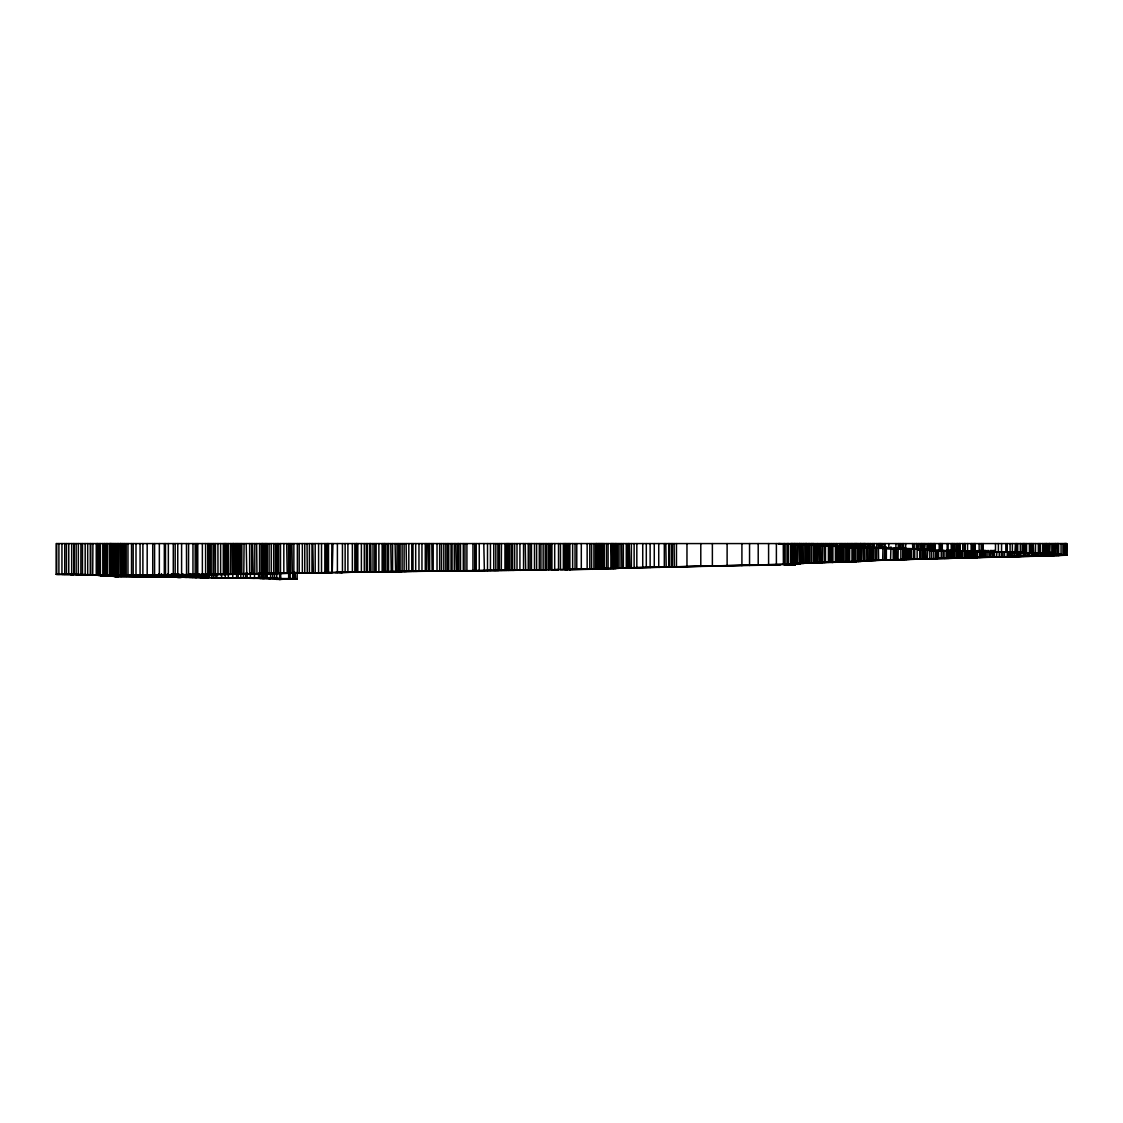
<?xml version="1.0" encoding="UTF-8"?>
<svg xmlns="http://www.w3.org/2000/svg" width="1123" height="1123" viewBox="0 0 1123 1123"><rect width="100%" height="100%" fill="white"/><g stroke="black" fill="none" stroke-linecap="round" stroke-linejoin="round"><path stroke-width="1.5" d="M852.118 543.574L852.09 547.926L850.701 547.912L856.105 547.87L857.551 546.704L858.73 546.831L858.688 547.926L856.526 546.704L850.673 546.325L778.197 543.686L847.332 546.943L848.118 543.574M115.992 575.06L226.944 574.372L226.972 543.574M974.062 550.523L974.062 557.485L1066.71 555.225L1066.85 543.574L56.15 543.574L56.15 574.344L97.561 574.808L97.561 543.574M97.168 543.574L97.125 575.088L118.041 576.338L103.695 575.622L115.669 576.52L178.894 577.18L178.894 573.825M927.008 543.574L926.98 549.526L921.801 549.512L931.206 549.329L884.405 548.501M965.008 543.574L965.008 551.393L964.938 543.574M847.163 543.574C846.096 549.091 845.661 547.42 851.95 547.884L852.118 546.55L853.213 547.856L854.182 546.634L854.182 543.574M836.635 543.574L836.453 546.143L790.901 544.248M923.232 550.27L923.232 558.65L933.859 558.692L937.115 558.608L937.172 550.088M139.982 576.801L186.572 577.18L190.25 576.941L190.25 573.6M113.928 576.267L118.94 576.52L113.367 576.296M226.944 574.372L269.085 573.418L269.085 543.574M915.863 549.175L916.55 548.768L863.573 548.01L863.545 543.574L863.405 560.812L858.365 560.882L863.657 561.135L801.12 563.283L801.176 543.574M1066.85 555.197L1055.578 554.074L1065.797 555.141L1065.797 543.574M208.681 543.574L208.724 577.629L183.681 577.278L263.217 578.205L263.217 573.011M175.679 573.755C171.959 578.598 185.786 579.398 182.909 573.853M867.672 543.574L867.602 548.052L858.73 546.831C863.531 548.333 877.203 547.954 878.34 547.926L873.806 547.982L873.806 543.574M865.945 543.574L865.945 547.757L867.602 548.052L864.303 547.729L864.373 543.574L864.443 547.182L863.475 547.575M938.561 550.017L938.561 558.061L937.115 558.608M1029.594 553.035L1029.538 556.334L975.901 557.499L975.901 550.537M865.061 543.574L865.061 547.28L862.31 547.013L863.573 548.01L856.105 547.87L852.876 546.536L852.876 543.574M849.367 543.574L849.367 546.34L850.743 547.856L851.22 543.574M611.417 543.574L612.049 568.196L789.413 564.209L791.589 563.69L791.406 543.574L791.308 563.746L800.123 564.083L787.981 563.774L787.981 543.574M977.094 557.64L888.195 559.956L1010.124 556.755L1010.209 551.716M845.886 547.364L847.332 547.715L847.921 543.574M791.589 563.676L806.174 563.213L806.216 543.574M1046.566 543.574L1046.566 556.011L1010.812 556.755M870.016 543.574L870.072 560.644L860.892 561.416L835.47 562.272L835.47 545.273M924.117 543.574L923.401 549.428L912.859 549.077L912.55 543.574M913.308 559.198L913.378 548.74M1044.179 543.574L1044.095 555.997L1029.594 556.18M603.556 543.574L603.556 568.252L596.678 569.01L596.678 543.574M210.703 577.685L263.105 578.443L259.666 578.415L259.652 573.109M909.869 548.782L909.77 559.394L909.644 548.796M598.517 543.574L598.306 569.164L370.604 571.86L370.379 543.574M109.857 575.72L100.621 575.931L120.568 575.397L120.568 543.574M1039.407 543.574L1039.407 553.33L1013.297 552.544L1020.681 552.263L1020.681 543.574M232.728 578.092L232.812 572.786M276.749 573.137L276.749 578.359L274.447 578.682M907.019 559.465L863.405 560.812L886.819 560.054L876.712 560.251L876.754 543.574M839.092 545.231L838.713 562.244L837.477 561.837L837.477 545.245M846.812 546.887L848.118 546.283M804.784 543.574L804.882 563.241L837.477 561.837M816.168 562.89L816.253 545.315L817.558 545.245L817.558 543.574M233.051 543.574L233.051 574.232L234.033 574.232L116.497 575.397L118.519 575.678L118.729 543.574M872.192 546.943L872.052 560.616L871.953 546.957M99.568 575.72L97.125 574.962L104.004 576.085M792.024 544.332L791.743 543.574M1064.548 543.574L1064.407 555.197L1065.446 555.253L1066.71 555.225L1066.71 543.574M282.856 578.85L297.174 579.005L283.515 579.033L297.174 579.005L297.174 572.253M865.987 560.812L866.1 546.985M1001.562 543.574L1001.562 552.067L944.976 550.761L1020.414 552.249L1020.414 543.574M1020.681 552.263L1016.905 552.825L1018.94 552.755M74.048 543.574L74.048 574.541L118.392 575.285M918.137 549.287L918.403 543.574M811.157 545.034L811.227 543.574M1057.95 543.574L1057.95 553.976L1017.887 552.853M1025.187 556.292L1025.117 553.176M293.033 579.201L294.268 578.991L275.472 579.019L294.83 579.159L294.83 572.379M117.325 575.495L124.751 575.411L124.751 543.574M1042.537 555.969L1042.663 552.305M905.461 548.866L905.812 543.574M850.813 543.574L850.813 546.269L849.367 546.34L848.567 547.785L847.851 546.396L844.707 546.662L845.437 543.574M873.933 560.503L874.073 546.929M611.417 568.168L618.183 567.985L618.183 543.574M569.88 543.574L569.88 569.501L600.37 568.954L600.917 543.574M1053.907 555.632L1046.79 555.773L1065.797 555.099M1061.067 543.574L1061.067 554.565L1055.634 554.046L1057.768 554.088L1057.768 543.574M119.726 576.408L148.531 576.731M262.543 543.574L262.543 573.671L356.735 572.14M940.428 543.574L940.428 550.747L918.081 549.975L931.135 549.245M806.174 563.213L815.116 562.791L815.116 545.329L817.558 545.245L815.045 545.357M819.018 545.315L819.018 562.651L815.116 562.791M117.971 575.58L117.241 575.158L118.519 575.678M1045.485 552.334L1045.485 555.829L1044.165 555.843M1017.719 552.895L1038.312 553.316L1038.312 543.574M839.092 561.753L849.409 561.64L849.465 546.859L849.409 561.64L856.428 561.5L853.424 561.388M258.515 578.359L258.627 573.053M928.174 549.442L928.384 543.574M613.888 543.574L613.888 568.041L619.026 568.308L600.37 568.954L600.286 543.574M276.3 579.384L279.613 579.328M80.87 574.625L80.926 543.574M275.612 579.271L276.651 579.047M1046.622 555.857L1048.124 555.969L1045.485 555.829M598.713 569.066L599.078 543.574M599.078 568.757L600.286 568.42M825.208 545.68L825.686 543.574M952.809 558.229L963.281 557.892M220.262 574.527L354.84 572.197L354.84 543.574M85.011 574.681L97.561 574.808M925.506 558.973L926.433 558.735L924.047 558.973M1047.885 553.499C1057.88 552.909 1059.747 558.861 1056.757 543.574M833.575 545.975L834.01 543.574M1064.815 555.169L1064.295 543.574M793.02 543.574L793.02 563.62L794.607 563.788L791.518 563.9M177.111 577.025L176.943 573.783M957.779 551.084L964.32 551.267L964.32 543.574M600.37 568.954L617.72 568.266L612.049 568.196L612.049 543.574M921.225 543.574L921.365 549.372L927.359 549.47L924.047 549.428L923.976 543.574M1011.865 552.053L1020.189 552.319M92.718 574.808L92.914 543.574M921.365 549.372L922.123 548.979L921.983 543.574L922.123 548.979M872.192 560.391L875.8 560.293L875.8 546.915M203.038 577.573L206.772 577.601L202.954 577.699L203.782 577.447L203.782 574.064M793.189 563.676L801.92 563.255L801.92 543.574M819.018 562.651L832.887 562.314L832.887 545.287M96.255 543.574L96.255 574.751L95.02 574.822L117.017 575.187L117.017 543.574M913.027 559.268L924.355 558.959M315.198 543.574L315.198 572.828L279.599 573.362L277.002 573.249L278.658 573.193L278.658 543.574M1049.233 543.574C1046.804 557.359 1047.324 552.656 1056.266 553.99M154.174 577.082L162.063 576.983M835.4 562.314L836.972 561.949M952.95 550.045L952.95 558.117L946.942 558.37L941.256 558.117L941.256 550.045M120.456 575.636L121.481 575.552L120.4 575.397L120.4 543.574M102.179 575.931L100.761 575.959L102.909 575.832M262.192 578.499L276.412 578.738M546.662 543.574L546.662 569.993L540.921 570.091L540.921 543.574M143.056 576.801L144.432 576.773L126.492 576.352M356.44 543.574L356.44 572.211L411.79 571.312L411.79 543.574M152.742 543.574L152.742 575.187L183.428 575.004M861.762 561.023L865.257 560.868L864.163 560.658L864.163 546.999M857.677 546.789L857.677 561.388L860.836 560.924L860.653 543.574M888.223 548.543L912.55 548.67L911.357 549.049M1017.382 552.67L1018.168 552.263L1009.114 551.898L1008.651 556.854L1008.651 551.884M117.017 575.187L113.226 575.074L113.226 543.574M95.666 574.822L109.605 575.088L109.605 543.574M855.15 543.574L855.207 561.43L860.836 560.924M822.275 562.581L822.569 545.287M370.379 571.846L509.435 570.372M107.864 575.65L103.653 575.917M265.07 573.656L265.182 543.574M882.65 560.223L883.029 546.873M921.225 548.922L919.919 548.922L919.919 543.574M996.55 557.064L996.943 551.898M860.892 561.416L858.477 561.458L858.59 546.733L857.551 546.704L857.551 543.574M1056.841 555.534L1065.797 555.141M1055.409 553.934L1055.522 543.574M1048.756 553.597L1048.292 553.583M536.612 543.574L536.612 569.937L507.708 570.4L507.708 543.574M909.644 559.226L906.429 559.479L906.429 548.347M946.703 550.86L957.947 551.112M923.232 558.65L925.942 558.636L925.942 550.27M284.891 579.033L283.67 578.878M833.182 545.975L834.01 545.652M261.041 578.471L261.715 573.011M277.002 543.574L276.932 573.39L277.283 543.574M293.608 578.682L263.751 578.345L279.739 578.527L279.613 573.334L279.852 578.766L293.608 578.682L293.608 572M175.679 577.11L170.921 576.969L172.577 577.025L172.577 573.671M878.958 548.375L888.798 548.249L888.798 543.574M190.25 576.941L183.947 577.25M919.919 548.922L914.206 548.6L914.206 543.574M920.537 550.073L918.361 550.017L922.011 549.526M120.947 576.492L126.927 576.394M850.813 546.269L850.743 547.856M964.938 551.337L970.104 551.491L970.047 557.836L972.041 557.78L962.481 557.934L962.481 551.561M190.643 577.433L203.782 577.447L202.308 577.517M1029.398 553.218L1029.398 543.574M295.574 578.977L295.11 572.365M787.981 563.774L794.059 563.732L791.589 563.69M863.082 561.191L861.495 561.051L862.029 547.041M118.659 576.534L116.118 576.492L121.354 576.352L120.526 576.492M857.846 546.803L858.126 561.444L859.165 561.107L858.73 543.574M260.957 578.443L261.715 578.205L259.904 578.415M102.361 574.934L104.102 574.948L103.007 574.794M114.195 576.436L117.69 576.562L116.497 576.548M280.301 579.398L278.981 579.426L282.294 579.342M861.271 543.574L860.934 547.041L860.934 543.574M1038.452 556.039L1038.817 552.839M151.647 576.969L153.977 577.054M920.06 550.045L918.979 550.059L919.877 549.737M73.823 574.541L56.15 574.344M206.716 577.545L203.642 577.755M261.28 543.574L261.28 573.671L237.95 574.204L237.823 543.574M909.869 559.184L913.378 559.043M971.128 543.574L971.128 551.519L970.104 551.491L976.645 551.646M804.236 563.367L793.02 563.62M1017.564 556.559L1017.199 551.758M71.128 574.499L73.767 574.541L72.434 574.513M237.823 574.092L235.128 574.218M106.952 574.99L106.797 543.574M104.818 575.987L103.653 576.071L106.138 575.776M178.908 577.082L189.562 577.194L189.562 573.839M1063.944 555.057L1060.449 554.495M276.047 578.906L292.696 578.654L292.696 571.635M1057.206 554.116L1057.95 553.976M870.185 560.391L871.953 560.447M876.712 560.251L874.761 560.503M817.319 562.82L817.755 545.315M1013.297 552.544L1014.392 552.348M863.952 547.252C867.223 547.477 860.443 547.392 863.124 546.999L863.124 543.574M119.206 575.678L120.4 575.397L118.729 575.341M888.798 548.249L878.34 547.926M569.88 569.501L598.306 569.164L596.51 569.136L596.51 543.574M1022.646 553.049L1022.842 543.574M275.781 578.57L279.852 578.766L275.598 578.682M924.608 549.47L925.226 543.574M105.941 575.664L104.467 575.973M268.243 573.572L267.246 573.446M911.244 559.156L911.244 548.768M1046.173 553.499L1049.233 553.639M108.243 574.934L113.507 574.934M821.503 562.651L822.569 562.441M920.425 549.68L921.871 549.512M938.842 550.733L947.11 550.846L946.128 550.86M973.838 550.593L973.838 557.612L970.047 557.836M1019.698 552.376L1020.414 552.249L1014.223 552.684M919.26 549.765L918.081 549.975L918.951 549.849M968.419 557.822L968.152 551.519M990.261 557.219L990.64 550.368M960.586 551.561L960.586 557.949L958.396 558.103L958.396 550.031M1014.911 552.109L1015.431 543.574M289.58 573.165L289.215 543.574M854.463 546.803L854.463 561.346L853.312 561.514L853.312 546.845M791.406 544.248L778.941 543.574M192.398 577.461L193.577 577.264L193.577 573.895M366.309 543.574L366.309 572.098L373.426 571.86M509.94 543.574L509.94 570.358L533.664 569.979M780.625 564.841L613.93 568.112L615.839 568.42M941.256 558.117L938.561 558.061M918.712 559.072L919.681 558.917L919.681 550.396M493.769 543.574L493.769 570.428L498.977 570.4L464.978 570.751L464.978 543.574M172.844 576.927L161.473 576.955L161.473 573.614M841.927 546.073L844.749 546.241L844.749 543.574M956.164 551.042L956.333 543.574M118.041 576.38L116.357 576.548M191.163 573.895L191.163 577.264L184.818 577.292L188.524 577.025L188.594 543.574M884.348 560.138L884.756 546.873M284.091 579.047L290.857 578.878L285.916 578.836L288.667 578.906L288.527 543.574M109.984 574.934L110.7 575.032L110.7 543.574M185.323 577.362L186.572 577.18L186.474 543.574M525.676 570.189L525.255 543.574M278.364 578.724L279.739 578.527L278.925 578.682M1055.059 553.85L1055.059 543.574M447.473 543.574L447.473 570.933L445.817 570.919L445.817 543.574M861.271 546.929L863.573 548.01L858.73 546.831M867.672 547.785L872.417 547.94L872.417 543.574M202.716 574.737L220.613 574.246L220.613 543.574M230.313 574.26L230.594 543.574M856.793 543.574L856.526 546.704L856.526 543.574M88.675 574.765L90.275 574.555L90.275 543.574M650.414 567.48L618.183 567.985M676.467 543.574L676.467 566.82L669.182 567.031L669.182 543.574M797.26 564.336L800.123 563.971L675.513 566.834M1044.797 553.541L1045.232 543.574M108.875 575.495L107.541 575.411M276.749 578.359L274.082 578.556M833.659 562.37L832.887 562.314L835.709 562.286L835.709 545.273M1063.776 554.973L1064.548 554.888M1049.78 553.737L1049.78 543.574M881.232 560.251L883.029 560.04L880.404 560.279M204.597 577.587L206.772 577.601M205.383 577.559L208.724 577.629M958.396 551.168L959.014 543.574M166.92 577.054L167.65 573.628M261.715 578.205L253.054 578.289M924.229 549.456L925.226 549.344M925.942 558.636L924.496 558.552L924.496 550.242M930.644 550.396L940.428 550.747L940.218 543.574M254.5 573.123L254.5 578.331L216.767 577.84M803.324 563.297L804.784 563.142M931.557 550.424L934.715 550.579L934.715 543.574M308.643 572.983L309.401 572.912L309.401 543.574M898.021 559.689L898.302 543.574M1037.568 556.053L1038.817 555.927M614.337 568.098L615.025 543.574M195.697 577.489L196.792 577.376L196.693 543.574M236.602 578.064L235.577 578.163L236.602 578.064L236.602 572.884M1041.807 553.471L1042.663 553.386L1042.663 543.574M264.817 573.109L264.817 578.331L263.021 578.499L262.993 543.574M1065.432 543.574L1065.194 555.183L1065.334 543.574M890.581 559.9L890.946 546.831M118.982 576.366L119.838 576.296L116.455 576.352M819.299 545.469L821.348 545.287L821.348 543.574M189.183 577.433L191.163 577.264M926.629 549.526L927.359 549.47L925.703 549.568M282.631 573.292L283.824 573.179L283.824 543.574M585.083 569.277L587.147 569.108L587.147 543.574M908.802 548.993L912.55 548.67M99.287 574.878L99.568 543.574M352.369 543.574L352.369 572.281L354.489 572.183L341.336 572.505M442.799 570.947L446.042 570.891M1057.01 555.464L1053.388 555.618M62.284 574.429L71.69 574.344L71.69 543.574M200.47 577.545L201.494 577.461L201.494 574.078M207.222 577.826L205.846 577.798L208.373 577.643L208.373 574.232M958.635 558.061L959.379 558.131L958.635 558.061L958.579 551.604M81.684 574.625L85.18 574.541L85.18 543.574M221.849 577.952L221.343 574.555M984.843 557.289L984.843 550.438M232.812 577.938L229.892 577.994M892.939 548.614L895.901 548.417L895.901 543.574M249.067 578.233L250.359 578.148L250.359 572.969M884.671 548.459L885.471 548.487M919.709 549.765L921.042 549.554M441.564 543.574L441.564 570.947L412.997 571.312L412.997 543.574M135.995 543.574L135.995 575.341L137.315 575.355L128.71 575.467L126.183 575.425L126.183 543.574M507.778 570.372L507.133 543.574M484.378 570.484L483.788 543.574M978.652 551.688L995.497 551.969L995.497 543.574M200.062 577.559L201.438 577.376M613.93 568.505L603.556 568.252M541.244 569.908L539.307 570.021L539.307 543.574M278.434 579.356L277.549 579.173L284.835 579.201M194.925 577.475L196.792 577.376M227.506 577.98L228.334 577.924L228.404 543.574M952.95 551.084L952.683 543.574M264.817 578.331L263.105 578.443M248.829 573.937L249.629 573.895L249.629 543.574M356.496 543.574L356.496 572.225L371.488 571.958L370.604 571.86L370.604 543.574M277.002 573.263L278.658 573.193M151.984 576.871L148.517 576.801M455.741 543.574L456.289 570.821L452.064 570.891L452.064 543.574M659.875 567.326L650.133 567.466L650.133 543.574M669.912 567.017L658.738 567.326L658.738 543.574M1022.197 553.021L1021.621 553.021M1033.722 553.204L1033.216 543.574M94.416 574.822L96.255 574.751M328.814 572.618L327.649 572.674L327.649 543.574M269.815 578.499L270.559 578.471L270.559 573.235M551.182 543.574L551.182 569.796L558.384 569.628L551.926 569.866L551.926 543.574M331.832 543.574L331.832 572.59L326.161 572.702L326.161 543.574M997.631 551.997L999.077 551.955M617.159 568.378L612.849 568.505M940.218 550.719L947.11 550.846M332.254 572.604L332.927 543.574M534.492 543.574L534.492 569.965L529.902 570.035L529.902 543.574M328.506 543.574L328.506 572.632L327.705 572.66L327.705 543.574M418.163 571.242L415.692 571.326L415.692 543.574M56.726 543.574L56.726 574.372L59.589 574.386M558.384 569.628L554.692 569.726L554.692 543.574M279.88 579.398L280.989 579.356M328.506 572.632L319.241 572.814M360.609 572.183L364.301 572.126L364.301 543.574M889.121 559.928L890.946 559.872L885.149 560.04L885.163 543.574M930.293 550.368L931.135 550.34L931.135 543.574M339.764 572.533L342.445 572.463L342.445 543.574M681.38 566.834L686.967 566.694L686.967 543.574M140.066 543.574L140.066 575.299L147.183 575.229L147.183 543.574M890.946 559.872L886.356 559.872L886.356 546.831M448.737 543.574L448.737 570.933L452.583 570.877M457.51 543.574L457.51 570.835L462.634 570.751M288.078 579.187L282.631 579.187M287.165 573.207L286.688 543.574M335.496 572.548L342.445 572.463M499.384 543.574L499.384 570.414L506.894 570.372M862.31 547.013L860.934 547.041L863.573 548.01M262.543 573.671L263.694 573.671M801.401 563.395L800.825 543.574M202.21 577.475L203.782 577.447M156.181 576.997L158.722 576.955L158.722 573.614M287.306 578.864L288.569 578.836L278.616 578.766M82.484 543.574L82.484 574.569L75.648 574.555M188.594 574.934L191.289 574.878L181.603 575.032L181.603 543.574M277.283 573.263L269.085 573.418M114.672 576.366L115.065 576.436M1066.71 555.225L1065.446 555.253M940.428 550.747L942.969 550.705M100.888 574.934L102.825 574.822L102.783 543.574M180.185 577.236L188.524 577.025L186.151 577.39M982.836 551.744L982.007 551.744L982.007 543.574M1036.304 553.33L1038.312 553.316M629.203 543.574L629.891 567.873L627.883 567.887L627.883 543.574M196.693 574.794L202.365 574.751L202.365 543.574M101.393 574.934L102.586 574.864M95.904 574.85L97.168 574.836M289.678 579.159L290.632 579.187L288.85 579.117L294.83 579.159M536.345 569.937L539.7 569.923M243.803 573.923L244.07 543.574M268.846 578.485L270.559 578.471L268.565 578.471M864.443 547.182L862.239 547.224L862.31 543.574M903.397 548.347L903.397 559.479L904.534 559.479L904.534 548.347M884.952 548.529L887.296 548.529M975.901 557.499L976.673 557.682L972.911 557.682L972.911 551.407M629.891 567.873L628.403 567.873L628.403 543.574M856.428 561.5L853.606 561.5L853.424 546.803M432.13 571.116L431.822 543.574M314.356 572.842L318.581 572.8L318.581 543.574M284.175 578.808L288.569 578.836L283.164 578.808M855.768 543.574L855.768 546.662L856.793 546.662M849.409 561.64L851.15 561.781M256.956 573.699L256.634 543.574M848.834 546.873L849.199 561.865L846.433 561.851L846.433 546.901M848.146 546.887L848.146 561.767L849.199 561.865L844.889 561.837L844.889 546.901M514.123 570.33L512.579 570.316L512.579 543.574M436.271 571.088L437.029 571.088L437.029 543.574M208.681 574.667L211.938 574.681L211.194 574.541L211.194 543.574M1046.748 553.513L1048.124 553.527L1048.124 543.574M937.579 550.719L939.193 550.733L939.193 543.574M843.092 543.574L843.05 561.767L849.199 561.865L842.699 561.809L842.699 545.231M145.625 576.759L146.552 576.745M144.685 575.285L142.888 575.271L142.888 543.574M284.765 578.822L285.705 578.949M930.012 550.326L931.135 550.34L928.974 550.256M116.68 576.562L116.118 576.492M989.321 551.8L998.389 552.025L998.389 543.574M1027.756 553.162L1026.562 553.148L1026.562 543.574M849.199 561.865L847.121 561.837L847.121 546.901M565.178 569.67L565.178 543.574L565.122 569.67L567.466 569.698L566.497 569.642L566.497 543.574M936.428 550.677L939.193 550.733L934.855 550.593L934.855 543.574M242.638 573.909L241.838 573.895L241.838 543.574M967.128 557.892L967.184 551.533M157.655 576.927L158.722 576.955M924.496 558.552L923.415 558.735L923.527 550.256M567.466 569.698L565.697 569.656L565.697 543.574M246.765 573.937L246.246 543.574M987.089 551.772L995.497 551.969L994.023 551.898M223.645 577.938L225.246 577.966L225.372 543.574M992.128 551.87L995.497 551.969M1056.757 553.948L1055.831 553.934L1055.831 543.574M157.753 575.173L154.581 575.088L154.581 543.574M384.543 543.574L384.978 571.761L383.111 571.705L383.111 543.574M972.041 557.78L970.735 557.78L970.735 551.463M181.238 577.222L182.895 577.278M969.247 551.463L970.904 551.491M520.791 570.316L519.921 570.287L519.921 543.574M789.413 564.209L795.674 564.448L794.396 564.013M290.632 579.187L286.786 579.033M1049.093 553.625L1049.64 543.574M929.549 550.284L931.135 550.34L929.83 550.312L929.83 558.538M213.96 574.429L217.988 574.597L217.918 543.574M966.145 551.365L967.549 551.435L967.549 543.574M953.876 551.028L954.676 551.07L954.676 543.574M605.536 568.406L606.42 568.449L606.42 543.574M211.938 574.681L209.945 574.597L209.945 543.574M945.145 558.398L944.064 558.356L944.064 550.144M1027.798 556.32L1027.18 553.106M596.678 569.01L598.306 569.164L595.527 569.108L595.527 543.574M966.721 551.393L967.24 551.393M1058.034 555.45L1059.087 555.506M253.237 573.825L252.563 543.574M983.285 557.275L983.762 550.438M1023.895 556.39L1024.036 543.574M895.045 559.787L894.498 548.431M976.673 557.682L974.062 557.485M806.904 543.574L806.904 562.974L808.055 563.072L806.398 563.016L806.398 543.574M104.228 575.004L104.285 543.574L103.877 574.794M812.547 563.044L811.438 562.974L811.438 543.574M265.87 543.574L266.263 573.474M814.708 545.329L814.891 562.974L813.796 562.904L813.796 545.188M395.647 571.621L395.099 543.574M384.978 571.761L384.15 571.705L384.15 543.574M980.856 557.485L980.197 550.509M117.69 575.608L118.729 575.678L116.96 575.608M1047.366 553.471L1048.124 553.527M1003.85 556.924L1002.853 556.854L1002.853 551.87M245.712 578.205L245.432 572.983M370.548 571.888L371.488 571.958M388.081 571.747L387.07 571.663L387.07 543.574M794.508 543.574L794.508 544.458L792.276 543.574M114.883 576.394L115.95 576.506M391.253 571.705L390.748 543.574M949.454 550.93L951.237 551.098L951.237 543.574M929.83 549.372L929.002 549.287L929.002 543.574M882.959 548.431L882.201 548.347L882.201 543.574M280.778 578.78L280.652 573.741M217.988 574.597L215.448 574.344L215.448 543.574M843.092 546.115L836.635 545.778M111.626 576.085L113.086 576.281M843.499 546.283L841.029 546.003L841.029 543.574M247.158 578.219L247.158 573.011M999.989 551.87L1001.562 552.067M313.331 572.898L312.784 543.574M814.891 562.974L814.021 562.862L814.021 545.329M806.904 562.974L808.013 563.114M799.281 563.423L798.874 543.574M358.209 572.14L361.381 572.154L361.381 543.574M621.847 567.971L621.623 543.574M870.634 543.574L870.943 548.136L868.5 547.799L868.5 543.574M240.813 578.12L241.024 543.574M953.525 551.056L953.722 543.574M508.2 570.372L508.34 543.574M896.968 559.745L896.505 548.403M108.243 574.892L109.605 575.088L108.734 574.906M792.67 563.999L795.674 564.448L783.391 564.743L783.278 543.574M794.508 544.458L793.764 543.574M885.205 559.928L886.693 560.04M292.331 573.165L291.91 543.574M601.886 568.406L601.493 543.574M830.178 562.483L829.532 543.574M801.682 563.395L802.355 563.465M123.839 575.411L123.839 543.574M989.11 557.261L988.802 550.396M873.806 547.982L875.421 548.291L874.354 548.01L874.354 543.574M844.019 546.368L845.17 546.592M842.306 561.977L841.927 543.574M878.607 560.265L878.34 543.574M1016.961 552.109L1016.666 543.574M1010.124 556.755L1009.507 551.73M992.185 557.19L991.848 550.34M803.184 544.641L803.45 543.574M1050.875 553.527L1051.844 553.751L1051.844 543.574M1057.585 554.229L1057.627 543.574M602.588 568.238L603.458 568.449L602.475 568.35L602.475 543.574M666.192 567.129L665.799 543.574M592.663 569.333L591.624 569.066L591.624 543.574M1033.258 556.208L1032.809 552.951M796.081 563.535L795.73 543.574M501.307 570.4L501.448 543.574M105.983 574.934L106.278 543.574M211.11 577.685L211.812 577.91L211.812 574.471M225.372 574.021L226.383 574.386L226.06 543.574M101.898 575.425L104.074 576.197M837.239 562.244L836.972 545.245M870.016 547.799L870.943 548.136M837.828 561.739L839.765 562.244L837.828 561.739L837.828 545.231M173.532 576.913L173.84 573.685M112.272 574.92L112.707 543.574M933.859 558.692L933.69 543.574M973.43 551.561L973.473 543.574M107.499 574.99L107.668 543.574M832.031 545.862L831.188 543.574M273.675 573.418L273.675 543.574M1040.46 556.039L1040.319 543.574M974.806 551.59L974.848 543.574M950.479 558.328L950.311 550.088M1030.395 553.077L1030.647 543.574M927.345 558.356L927.71 550.256M97.448 574.976L98.178 575.523M873.062 560.545L872.824 546.929M959.786 551.253L959.561 543.574M899.551 548.698L899.27 543.574M803.366 563.437L803.127 543.574M982.372 557.373L982.26 550.424M857.551 546.704L858.688 547.926L858.449 546.789M1012.778 556.699L1012.778 551.772M871.181 560.658L870.985 546.943M910.599 559.352L910.444 548.768M820.941 562.735L820.787 545.301M851.22 546.354L851.95 547.884M264.087 573.628L264.087 543.574M1046.973 555.576L1047.085 552.811M916.789 549.217L916.677 543.574M616.864 568.013L616.864 543.574M855.768 546.662L856.105 547.87L854.94 546.648L854.94 543.574M852.876 546.536L853.213 547.856M923.934 558.777L923.864 550.228M1050.637 555.688L1050.637 552.235M824.296 562.511L824.296 545.287M599.612 569.01L599.598 543.574M1066.022 543.574L1066.022 555.183M1062.948 543.574L1062.948 554.776M1058.596 543.574L1058.596 554.355M1054.09 543.574L1054.09 553.821M1053.037 543.574L1053.037 553.807M1048.306 552.263L1048.306 555.731M1046.79 543.574L1046.79 555.773M1045.976 543.574L1045.976 553.527M1041.007 552.797L1041.007 555.871M1036.936 552.811L1037.062 556.082L1036.122 555.927L1036.122 552.839M1035.504 543.574L1035.504 553.288M1035.153 552.853L1035.153 555.955M1034.058 552.937L1034.058 556.053M1032.065 543.574L1032.065 553.19M1031.476 543.574L1031.602 556.138M1028.331 553.077L1028.331 556.25M1025.804 553.162L1025.804 556.348M1025.313 543.574L1025.313 553.12L1024.358 553.077L1024.358 543.574M1023.53 543.574L1023.53 553.007M1023.221 551.59L1023.221 556.39M1020.933 551.66L1020.933 556.517M1019.782 551.702L1019.782 556.573M1019.151 551.702L1018.687 556.615L1018.687 551.73M1018.35 551.744L1018.35 556.629M1017.719 543.574L1017.719 552.067M1016.259 543.574L1016.273 556.699M1014.448 551.814L1014.448 556.755M1012.37 543.574L1012.37 552.053M1011.233 551.73L1011.233 556.699M1010.096 543.574L1010.096 552.053M1009.282 551.828L1009.282 556.783M1007.275 543.574L1007.219 556.924M1005.829 543.574L1005.829 552.011M1004.524 551.898L1004.524 556.882M1001.309 551.884L1001.309 556.868M999.245 551.912L999.245 556.924M994.487 550.312L994.487 557.036M993.223 550.326L993.223 557.064M987.089 550.396L987.089 557.219M985.475 550.41L985.475 557.247M984.506 550.438L984.506 557.303M983.243 543.574L983.243 551.758M981.179 543.574L981.179 551.744M981.067 550.452L981.067 557.345M979.621 550.537L979.621 557.485M979.116 543.574L979.116 551.702M977.445 550.565L977.445 557.541M975.255 543.574L975.255 551.618M974.708 543.574L974.694 557.485M972.336 551.421L972.336 557.71M972.097 543.574L972.097 551.547M971.886 543.574L971.886 557.724M969.823 551.505L969.823 557.836M968.896 551.505L968.896 557.85M966.257 551.547L966.356 557.963L966.145 551.547M965.569 551.561L965.569 557.934M964.306 551.575L964.306 557.977M962.734 543.574L962.734 551.225M961.386 551.575L961.386 557.991M959.983 543.574L959.983 551.112M959.267 551.575L959.267 557.977M957.779 543.574L957.765 558.159M957.428 543.574L957.428 551.042M956.852 550.059L956.852 558.159M956.052 550.059L956.052 558.173M954.382 550.059L954.382 558.159M952.276 543.574L952.276 551.07M951.869 550.073L951.869 558.201M950.774 550.073L950.774 558.187M949.511 550.088L949.511 558.215M948.654 550.088L948.907 558.342L948.191 558.243L948.191 550.102M948.135 543.574L948.135 550.972M947.391 550.116L947.391 558.299M947.18 543.574L947.18 550.916M946.184 550.116L946.184 558.299M943.025 550.13L943.025 558.328M942.295 543.574L942.295 550.705M941.762 543.574L941.762 550.691M940.92 543.574L940.92 550.705M935.74 550.158L935.74 558.384M932.862 543.574L932.862 550.481M931.683 543.574L931.725 558.707M930.518 543.574L930.518 549.329M930.237 543.574L930.237 549.231M922.615 550.424L922.615 558.973M921 550.396L921 558.917M917.154 548.74L917.154 559.043M916.34 543.574L916.34 548.866M914.698 548.754L914.698 559.1M908.549 548.796L909.167 559.422L908.1 559.282L908.1 548.81M907.749 548.838L907.749 559.338M905.461 548.347L905.461 559.465M903.538 543.574L903.538 548.431M902.934 548.389L902.934 559.591M902.232 543.574L902.232 548.501M900.871 548.389L900.871 559.591M900.646 543.574L900.646 548.501M895.48 548.417L895.48 559.717M893.234 548.445L893.234 559.816M884.054 543.574L884.054 548.333M881.162 543.574L881.162 548.319M880.755 543.574L880.783 548.403L880.474 543.574M879.379 543.574L879.379 548.221M879.169 543.574L879.169 548.192M873.273 546.943L873.273 560.391M869.09 546.957L869.09 560.489L867.602 560.714L867.489 546.971M864.78 543.574L864.78 547.336M860.372 543.574L860.372 547.013M860.176 543.574L860.176 546.873M858.126 546.789L858.126 561.444M857.102 546.831L857.102 561.486M853.887 546.831L853.887 561.444M852.736 546.845L852.736 561.556M851.992 546.859L851.992 561.598M847.332 546.943L847.332 547.715M842.587 545.245L842.587 561.865M840.93 545.245L840.93 561.837M839.934 543.574L839.836 561.781M835.877 545.273L835.877 562.174M831.806 545.287L831.806 562.342L832.789 562.441L831.118 562.342L831.118 545.287M830.374 545.287L830.374 562.356M828.423 545.287L828.423 562.426M827.061 543.574L827.061 545.357M825.489 545.287L825.489 562.398M823.201 543.574L823.201 545.245M820.337 545.301L820.337 562.581M813.277 543.574L813.277 562.946M813.08 543.574L813.08 545.02M812.701 543.574L812.701 545.146M809.781 543.574L809.781 562.974M809.15 543.574L809.15 544.922M808.406 543.574L808.406 562.974M805.865 543.574L805.865 544.711M805.303 543.574L805.303 544.767M799.857 543.574L799.464 544.655L799.464 543.574M799.674 543.574L799.674 563.367M797.807 543.574L797.807 544.613M797.386 543.574L797.33 563.395M796.642 543.574L796.642 544.571L796.01 543.574M794.916 543.574L794.916 563.479M794.284 543.574L794.284 563.535M792.052 543.574L791.94 563.648M790.789 543.574L790.789 563.76L788.557 563.985L788.557 543.574M787.756 543.574L787.756 564.406L795.674 564.448L784.542 564.588L784.542 543.574M786.998 543.574L786.998 564.448L795.674 564.448L784.823 564.49L784.823 543.574M776.386 543.574L776.386 564.925M768.595 543.574L768.595 565.08M758.207 543.574L758.207 565.262M749.546 543.574L749.546 565.501M741.91 543.574L741.91 565.669M727.114 543.574L727.114 565.908M712.375 543.574L712.375 566.315M700.794 543.574L700.794 566.455M674.109 543.574L674.361 566.975L672.396 566.918L672.396 543.574M671.245 543.574L671.245 567.003M668.718 543.574L668.718 567.031M664.311 543.574L664.311 567.101M654.274 543.574L654.274 567.297M646.301 543.574L646.301 567.368M642.735 543.574L642.735 567.396M636.825 543.574L636.825 567.564M634.13 543.574L634.13 567.733M631.379 543.574L631.379 567.803M626.269 543.574L626.269 567.901M623.349 543.574L623.349 567.943M619.966 543.574L619.966 567.985M616.176 543.574L616.204 568.098L615.488 568.013L615.488 543.574M613.144 543.574L613.144 568.056L615.376 568.406L612.737 568.168L612.737 543.574M610.898 543.574L610.898 568.505M608.09 543.574L608.09 568.463M604.188 543.574L604.188 568.308M602.125 543.574L602.125 568.35M597.829 543.574L597.829 568.996M596.846 543.574L596.846 569.094M593.927 543.574L593.927 569.038M589.786 543.574L589.786 569.108M581.307 543.574L581.307 569.221M576.773 543.574L576.773 569.305M575.046 543.574L575.046 569.361M572.646 543.574L572.646 569.417M569.136 543.574L569.136 569.543L570.568 569.6L568.575 569.6L568.575 543.574M567.536 543.574L567.536 569.628M564.546 543.574L564.546 569.684M563.353 543.574L563.353 569.684L560.475 569.656L560.475 543.574M558.524 543.574L558.524 569.684M549.807 543.574L549.807 569.754M548.487 543.574L548.487 569.88M545.216 543.574L545.216 569.965M543.153 543.574L543.153 570.049M531.46 543.574L531.46 569.979M528.245 543.574L528.245 570.133M523.543 543.574L523.543 570.302M517.001 543.574L517.001 570.259M514.643 543.574L514.643 570.231M511.723 543.574L511.723 570.33M508.972 543.574L508.972 570.372M506.389 543.574L506.389 570.414M504.957 543.574L504.957 570.414M497.896 543.574L497.896 570.428M495.833 543.574L495.833 570.428M490.442 543.574L490.442 570.456M487.508 543.574L487.508 570.526M479.254 543.574L479.254 570.498M476.208 543.574L476.208 570.652M474.72 543.574L474.72 570.709M472.951 543.574L472.951 570.709M466.915 543.574L466.915 570.765M463.308 543.574L463.308 570.765M460.5 543.574L460.5 570.807M458.661 543.574L458.661 570.821L459.883 570.793L458.381 570.821L458.381 543.574M454.296 543.574L454.296 570.863M451.039 543.574L451.039 570.905M443.81 543.574L443.81 570.863M439.669 543.574L439.669 571.031M433.197 543.574L433.197 571.088M429.632 543.574L429.632 571.144M428.2 543.574L428.761 571.158L426.768 571.186L426.768 543.574M425.28 543.574L425.28 571.2M421.953 543.574L421.953 571.256M418.963 543.574L418.963 571.284M408.814 543.574L408.814 571.354M406.119 543.574L406.526 571.368L404.112 571.453L404.112 543.574M402.104 543.574L402.104 571.495M400.097 543.574L400.097 571.467L401.36 571.495L398.609 571.509L398.609 543.574M397.051 543.574L397.051 571.523M392.587 543.574L392.587 571.649M388.558 543.574L388.558 571.677M385.175 543.574L385.175 571.663M382.143 543.574L382.143 571.705M378.872 543.574L378.872 571.733M376.121 543.574L376.121 571.775M374.801 543.574L374.801 571.804M373.018 543.574L373.018 571.804M369.523 543.574L369.523 571.986M367.277 543.574L367.277 572.084M357.816 543.574L357.816 572.197M356.216 543.574L356.216 572.14M347.891 543.574L347.891 572.351M345.14 543.574L345.14 572.337M337.391 543.574L337.391 572.505M324.842 543.574L324.842 572.73M321.515 543.574L321.515 572.772M311.983 543.574L311.983 572.87M307.056 543.574L307.267 572.983L304.754 572.969L304.754 543.574M302.354 543.574L302.354 572.997M299.195 543.574L299.195 573.025M297.356 543.574L297.356 573.025M293.861 543.574L293.861 573.053M290.534 543.574L290.534 573.151M290.169 572.084L290.169 578.794M280.497 543.574L280.497 573.179M275.444 543.574L275.444 573.418M274.574 573.151L274.574 578.373M272.622 573.249L272.622 578.485M271.261 543.574L271.261 573.418M267.246 543.574L267.232 578.429M266.263 543.574L266.193 578.443M262.192 543.574L262.192 573.671M259.553 543.574L259.553 573.685M254.795 543.574L254.795 573.685M251.636 543.574L251.636 573.839M243.368 573.011L243.368 578.205M239.943 543.574L239.943 573.909M238.848 543.574L238.848 573.937M238.202 572.87L238.202 578.036M236.953 543.574L237.402 574.218L236.153 574.204L236.153 543.574M235.353 543.574L235.353 574.218L233.865 574.204L233.865 543.574M233.57 543.574L234.033 574.232L232.082 574.232L232.082 543.574M224.965 543.574L224.965 574.19M224.389 543.574L224.53 574.429L223.309 574.26L223.309 543.574M216.865 574.569L216.865 578.022M215.953 574.527L215.953 577.966M213.96 543.574L213.763 577.924M213.089 543.574L213.089 574.499M209.173 574.443L209.173 577.868M208.26 574.204L208.26 577.601M207.811 543.574L207.811 574.709M206.772 574.19L206.772 577.769M205.579 543.574L205.621 577.475M199.318 574.035L199.318 577.419M197.774 543.574L197.774 574.794L195.191 574.822L195.191 543.574M192.959 543.574L192.959 574.864M177.757 543.574L177.757 575.046M175.174 543.574L175.174 575.046M173.279 543.574L173.279 575.06L174.416 575.06L168.352 575.13L168.352 543.574M171.791 577.068L171.44 573.614M165.488 543.574L165.488 574.765M164.337 543.574L164.295 577.011M159.34 543.574L159.34 574.92M133.188 543.574L133.188 575.369M131.531 543.574L131.531 575.439M127.966 543.574L127.966 575.439M122.575 543.574L122.575 575.411M121.2 543.574L121.2 575.397M120.849 543.574L120.849 575.383M117.873 543.574L117.873 575.229M115.529 543.574L115.529 575.088M114.251 543.574L114.251 575.032M111.444 543.574L111.444 575.06M111.219 543.574L111.219 574.99M110.531 543.574L110.531 575.116M110.236 543.574L110.236 575.102M104.79 543.574L104.79 574.99M100.382 543.574L100.382 574.878M98.08 543.574L98.08 574.85M90.795 543.574L90.795 574.779M87.692 543.574L87.692 574.541M78.343 543.574L78.343 574.569M76.167 543.574L76.167 574.569M73.767 543.574L73.767 574.541M68.77 543.574L68.77 574.162M66.482 543.574L66.482 574.344M64.755 543.574L64.755 574.443M61.947 543.574L61.947 574.429M58.901 543.574L58.901 574.4M71.69 574.344L70.552 574.499L71.69 574.344M287.867 579.187L287.109 579.201L287.867 579.187M855.15 546.62L854.182 546.634L855.15 546.62"/></g></svg>
